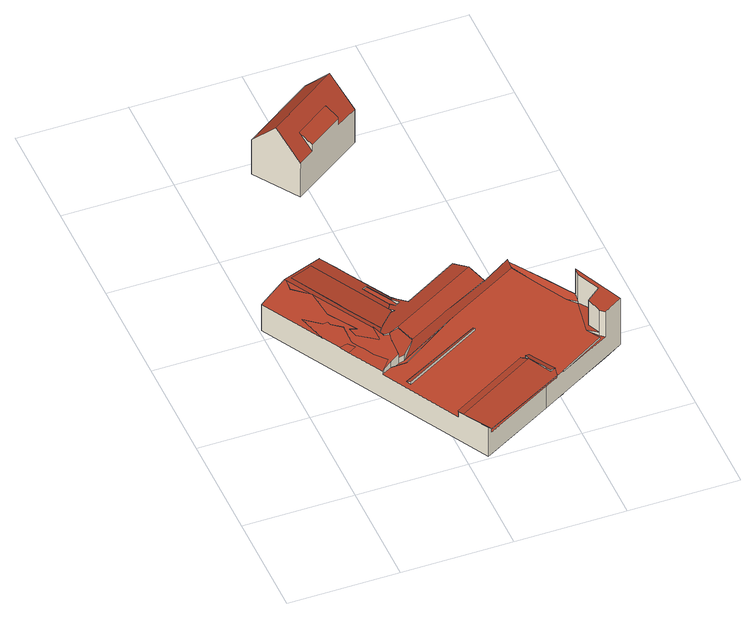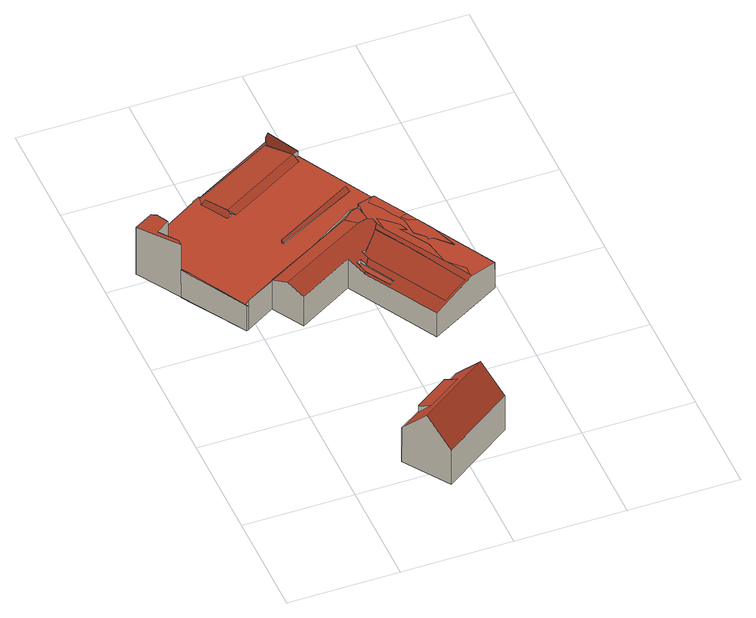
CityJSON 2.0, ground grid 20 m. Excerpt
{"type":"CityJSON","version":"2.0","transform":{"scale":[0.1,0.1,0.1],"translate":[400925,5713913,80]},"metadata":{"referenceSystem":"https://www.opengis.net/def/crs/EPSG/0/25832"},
"CityObjects":{
"building1":{"type":"Building","attributes":{"name":"05913000719220256 a004","LoD1_datenquelleDachhoehe":"1000","LoD1_bezugspunktDach":"2200","GebaeudeHoehe":11.8,"LoD1_AnlassartAlkis":300200,"LoD1_datenquelleBodenhoehe":"1000","LoD1_datenquelleLage":"1000","LoD2_datenquelleBodenhoehe":"1000","LoD2_datenquelleDachhoehe":"1000","LoD2_datenquelleLage":"1000","LoD2_FFDatum":"2020-02-06","LoD3_datenquelleBodenhoehe":"1000","LoD3_datenquelleDachhoehe":"1000","LoD3_datenquelleLage":"1000","LoD3_FFDatum":"2019-10-16","LoD3_FirstGenerationBy":"Hochschule Niederrhein, iPattern Institut, 2019","roofType":"5000","measuredHeight":11.8,"storeysAboveGround":0},"address":[{"locality":"Dortmund","thoroughfareNumber":"256","thoroughfareName":"Kurler Straße"}],"geometry":[{"type":"MultiSurface","lod":"2","boundaries":[[[0,1,2,3,4,5,6,7,8,9,10,11,12,13,14,15,16,17,18,19,20,21,22,23,24,25],[26,27,28,29]],[[30,31,32,33,34,35,36,37,38,39,40,41,42,43,44,45,46,47,48,49,50,51,52,53,54,55,56,57,58,59,60,61,62,63,64]],[[65,66,67,68,69,70,71]],[[72,73,74,75,76,77,78,79,80,81,82,83,84,85]],[[86,87,88,89,90,91,11,92,93]],[[94,95,96,74,97,98,99,84,83,100,46,101,102,103,104,105,106,107,108,109]],[[60,57,56,110,47,111,112,113,80,114,115,77,76,75,74,116,117,118,109,119,120,121,122,123,61]],[[124,125,126,127,104,103,128]],[[93,7,6,86]],[[126,125,124,128,129,130,24,23,131,132,133]],[[134,135,136,29]],[[56,55,137,53,138,139,50,49,110]],[[140,141,142,143,130,144]],[[145,146,147,148,40,39,38,37,36,35,34,149,32,31,30,150,63,151,152,153,154]],[[22,21,20,155,156,157,158,159,160,161,131,162]],[[163,164,165,89,166,87,167]],[[43,168,169,129,170,171,102]],[[172,173,174,175,176,177]],[[178,179,180,181,182]],[[183,184,86,185,186]],[[187,18,188,189,190]],[[93,191,11,10,192]],[[58,57,60,193]],[[146,145,154,153,147]],[[194,195,196,197,198,199,200,201,202,203,204,205,206,207,208,209,210,211,212,213,214,215,216,217,218,219,220,221,222,223,224,225,226]],[[142,141,0,25,24,143]],[[18,17,188]],[[188,17,16,189]],[[164,14,13,165]],[[90,13,12,91]],[[91,12,11]],[[140,1,0,141]],[[215,186,185,4,3,148,147,153,152,151,63,62,223]],[[49,48,110]],[[110,48,47]],[[100,47,46]],[[43,42,168]],[[144,42,41,140]],[[1,41,40,2]],[[34,33,149]],[[149,33,32]],[[179,71,70,180]],[[155,70,69,156]],[[207,69,68,208]],[[190,67,66,187]],[[182,66,65,178]],[[178,65,71,179]],[[165,90,89]],[[109,108,119]],[[225,123,122,121,120,119,108,107,106,198]],[[198,106,105,199]],[[171,103,102]],[[44,102,101,45]],[[45,101,46]],[[84,99,85]],[[85,99,98,72]],[[72,98,97,73]],[[73,97,74]],[[74,96,116]],[[172,96,95,173]],[[173,95,94,174]],[[174,94,109,175]],[[223,62,61,123,225]],[[175,109,118,176]],[[176,118,117,177]],[[177,117,116,172]],[[77,115,78]],[[78,115,114,79]],[[79,114,80]],[[80,113,81]],[[81,113,112,82]],[[82,112,111,83]],[[83,111,47,100]],[[170,128,103,171]],[[199,105,104,127,201]],[[133,127,126]],[[5,86,6]],[[7,93,8]],[[201,133,132,202]],[[161,132,131]],[[143,24,130]],[[129,128,170]],[[63,150,64]],[[64,150,30]],[[29,136,26]],[[26,136,135,27]],[[27,135,134,28]],[[28,134,29]],[[50,139,51]],[[51,139,138,52]],[[52,138,53]],[[53,137,54]],[[54,137,55]],[[2,40,148,3]],[[23,162,131]],[[202,161,160,203]],[[203,160,159,158,157,156,207]],[[19,155,20]],[[22,162,23]],[[87,166,88]],[[88,166,89]],[[208,68,67,190,189,16,15,14,164,163,213]],[[129,169,130]],[[130,169,168,144]],[[43,102,44]],[[187,182,181,18]],[[18,181,180,19]],[[4,185,86,5]],[[86,184,87]],[[87,184,183,167]],[[213,163,167,183,186,215]],[[9,192,10]],[[11,191,92]],[[92,191,93]],[[8,93,192,9]],[[59,193,60]],[[58,193,59]]],"semantics":{"surfaces":[{"type":"RoofSurface"},{"type":"GroundSurface"},{"type":"WallSurface"}],"values":[0,0,0,0,0,0,0,0,0,0,0,0,0,0,0,0,0,0,0,0,0,0,0,0,1,2,2,2,2,2,2,2,2,2,2,2,2,2,2,2,2,2,2,2,2,2,2,2,2,2,2,2,2,2,2,2,2,2,2,2,2,2,2,2,2,2,2,2,2,2,2,2,2,2,2,2,2,2,2,2,2,2,2,2,2,2,2,2,2,2,2,2,2,2,2,2,2,2,2,2,2,2,2,2,2,2,2,2,2,2,2,2,2,2,2,2,2]}}]},
"building2":{"type":"Building","attributes":{"description":"FF_26","name":"05913000705900141 001","LoD1_datenquelleDachhoehe":"1000","LoD1_bezugspunktDach":"2200","LoD1_AnlassartAlkis":300500,"LoD3_FirstGenerationBy":"Hochschule Niederrhein, iPattern Institut, 2019","LoD2_datenquelleBodenhoehe":"1000","LoD2_datenquelleDachhoehe":"1000","LoD2_datenquelleLage":"1000","LoD3_FFDatum":"2019-10-16","LoD1_FFDatumAlkis":"2021-07-21","LoD1_Fortfuehrungsfall":"Fortführung Grundriss","LoD3_datenquelleLage":"1000","LoD3_datenquelleBodenhoehe":"1000","LoD3_datenquelleDachhoehe":"1000","LoD2_FFDatum":"2020-02-06","LoD1_datenquelleBodenhoehe":"1000","LoD1_datenquelleLage":"1000","GebaeudeHoehe":12.9,"measuredHeight":12.9},"address":[{"locality":"Dortmund","thoroughfareNumber":"141","thoroughfareName":"Bönninghauser Straße"}],"geometry":[{"type":"MultiSurface","lod":"2","boundaries":[[[227,228,229,230]],[[231,232,233,234,235,236,237,227,230]],[[238,239,234,233,240,241]],[[242,243,244,245,246,247,248,249,250]],[[246,231,230,229,248]],[[248,229,228,249]],[[249,228,227,237,242]],[[242,237,236,238,241,240,232,231,246]],[[232,240,233]],[[234,239,235]],[[235,239,238,236]]],"semantics":{"surfaces":[{"type":"RoofSurface"},{"type":"GroundSurface"},{"type":"WallSurface"}],"values":[0,0,0,1,2,2,2,2,2,2,2]}}]}
},
"vertices":[
[176,213,59],[147,212,59],[132,204,59],[128,202,59],[206,61,59],[214,59,59],[210,75,59],[353,155,59],[363,143,59],[361,154,59],[369,157,59],[397,111,59],[394,97,59],[394,95,59],[393,92,59],[406,99,59],[406,100,59],[492,152,59],[478,176,59],[489,241,59],[475,256,59],[464,275,59],[448,305,59],[419,360,59],[286,286,59],[186,220,59],[306,248,59],[308,243,59],[163,162,59],[158,171,59],[78,338,71],[87,338,72],[88,331,72],[105,316,74],[106,283,70],[107,278,70],[114,267,70],[120,258,70],[129,240,70],[146,219,71],[132,204,67],[147,212,71],[164,220,75],[165,251,78],[166,266,80],[157,268,79],[155,275,79],[154,277,79],[148,293,79],[149,263,76],[136,274,75],[117,290,73],[112,307,74],[124,301,76],[92,353,75],[87,386,78],[85,402,79],[83,404,79],[77,410,78],[56,430,76],[58,449,79],[56,453,79],[4,424,66],[67,311,66],[51,363,68],[485,185,117],[494,159,112],[502,154,111],[537,174,112],[489,253,126],[489,241,124],[510,204,118],[191,324,67],[199,324,66],[193,337,66],[113,479,66],[95,469,70],[68,455,76],[117,364,76],[119,360,76],[125,349,77],[136,330,76],[147,312,76],[161,288,76],[165,294,75],[190,322,68],[214,59,63],[244,19,58],[246,15,57],[284,36,57],[394,95,57],[394,97,57],[387,106,59],[363,143,64],[215,343,68],[206,338,68],[200,349,64],[199,324,71],[191,324,70],[190,322,70],[154,277,78],[157,268,81],[166,266,83],[184,272,85],[345,362,85],[328,392,73],[227,334,73],[215,356,64],[210,365,61],[207,361,61],[148,293,78],[161,288,77],[147,312,77],[136,330,77],[119,360,77],[117,364,77],[200,349,63],[172,400,63],[181,405,61],[210,365,60],[162,449,60],[152,467,60],[135,496,60],[135,497,60],[267,284,74],[274,288,74],[283,293,74],[361,335,73],[199,246,74],[197,244,72],[176,223,55],[418,361,60],[415,367,74],[361,335,72],[163,162,64],[308,243,64],[306,248,61],[92,353,76],[112,307,75],[117,290,74],[147,212,54],[176,213,55],[186,220,55],[286,286,58],[164,220,55],[108,269,69],[101,266,68],[94,263,66],[128,202,65],[105,316,73],[51,363,69],[68,310,66],[84,282,66],[84,281,66],[98,281,69],[489,241,63],[489,253,69],[489,254,69],[477,274,68],[460,302,67],[419,369,64],[415,367,60],[419,360,60],[368,78,56],[393,92,56],[394,95,56],[246,15,58],[242,8,57],[164,220,67],[176,223,67],[199,246,72],[184,272,83],[200,349,60],[206,338,60],[215,343,60],[207,361,60],[181,405,60],[172,400,60],[485,185,61],[510,204,65],[489,241,60],[478,176,60],[494,159,63],[242,8,67],[244,19,59],[206,61,70],[237,5,73],[494,159,56],[492,152,55],[406,100,55],[502,154,55],[387,106,62],[361,154,62],[56,430,77],[152,467,8],[162,449,8],[210,365,8],[215,356,8],[227,334,8],[328,392,8],[345,362,8],[361,335,8],[415,367,8],[419,369,8],[460,302,8],[477,274,8],[489,254,8],[489,253,8],[537,174,8],[502,154,8],[406,100,8],[406,99,8],[393,92,8],[368,78,8],[242,8,8],[237,5,8],[206,61,8],[128,202,8],[94,263,8],[84,281,8],[84,282,8],[68,310,8],[67,311,8],[4,424,8],[56,453,8],[135,497,8],[135,496,8],
[278,810,153],[251,850,100],[121,762,100],[148,722,153],[175,681,99],[204,701,99],[189,723,128],[253,766,128],[267,746,101],[266,743,99],[306,769,99],[266,743,113],[267,746,114],[204,701,113],[206,702,113],[306,769,24],[266,743,24],[206,702,24],[204,701,24],[175,681,24],[148,722,24],[121,762,24],[251,850,24],[278,810,24]
]}
